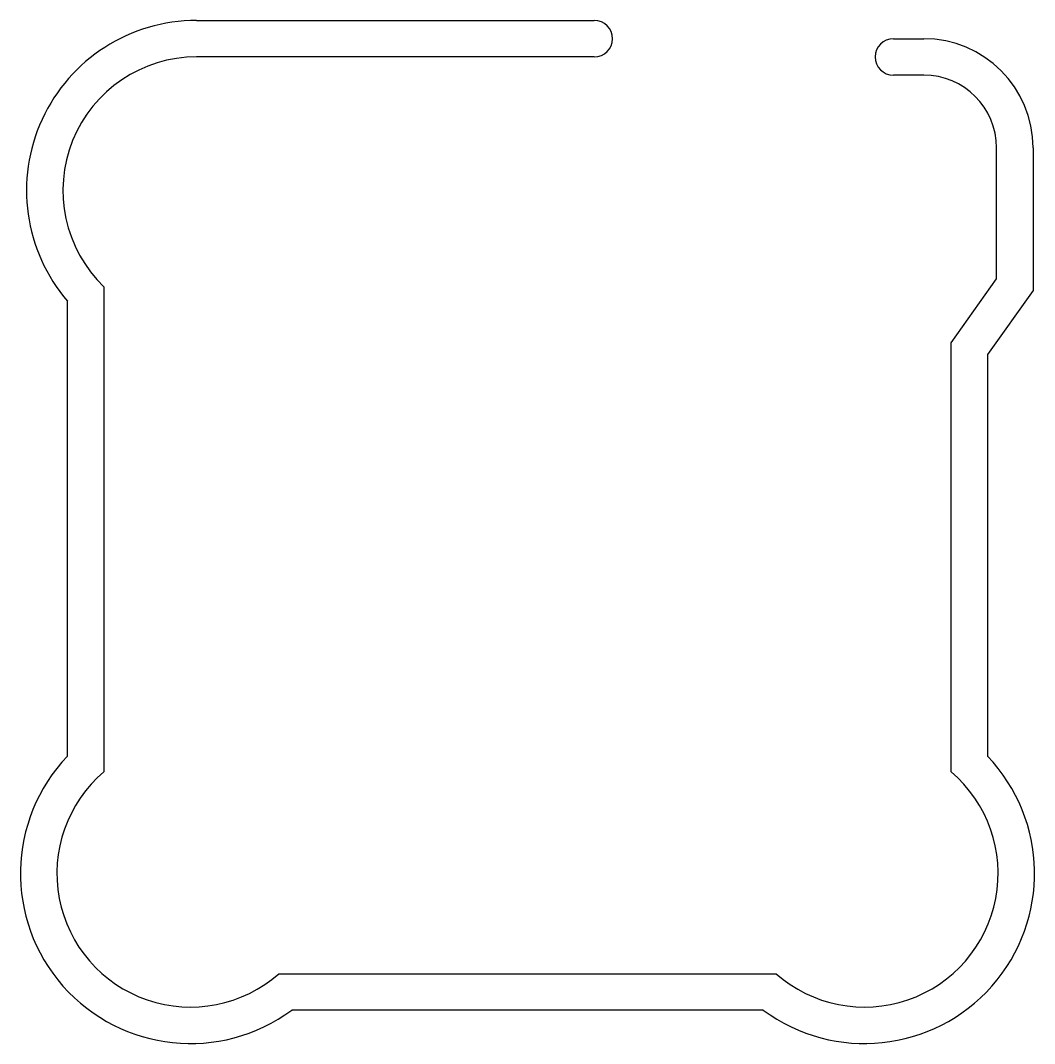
# Model space of a CAD drawing. Extents: x 812.7 to 846.1, y 354 to 387.7.
import ezdxf

# ---------------------------------------------------------------- set-up
doc = ezdxf.new("R2010")
doc.units = 0
doc.layers.get('0').update_dxf_attribs({"linetype": 'CONTINUOUS'})

msp = doc.modelspace()

# ---------------------------------------------------------------- linework, layer by layer
for p, q in [((818.454, 387.698), (831.554, 387.698)), ((841.404, 387.098), (842.404, 387.098)), ((831.554, 386.498), (818.454, 386.498)), ((842.404, 385.898), (841.404, 385.898)), ((844.804, 379.182), (844.804, 383.498)), ((846.004, 383.498), (846.004, 378.798)), ((843.307, 377.082), (844.804, 379.182)), ((815.404, 378.927), (815.404, 362.95)), ((846.004, 378.798), (844.507, 376.698)), ((814.204, 363.465), (814.204, 378.451)), ((843.307, 362.947), (843.307, 377.082)), ((844.507, 376.698), (844.507, 363.462)), ((821.164, 356.298), (837.544, 356.298)), ((837.121, 355.098), (821.587, 355.098))]:
    msp.add_line(p, q)
for centre, radius, start, end in [((818.454, 382.098), 5.6, 90, 220.6302), ((831.554, 387.098), 0.6, 270, 90), ((841.404, 386.498), 0.6, 90, 270), ((842.404, 383.498), 3.6, 0, 90), ((818.454, 382.098), 4.4, 90, 226.1175), ((842.404, 383.498), 2.4, 0, 90), ((818.254, 359.598), 5.6, 136.3205, 306.5275), ((840.454, 359.598), 5.6, 233.4725, 43.632), ((818.254, 359.598), 4.4, 130.3705, 311.4096), ((840.454, 359.598), 4.4, 228.5904, 49.5747)]:
    msp.add_arc(centre, radius, start, end)

doc.saveas('drawing.dxf')
